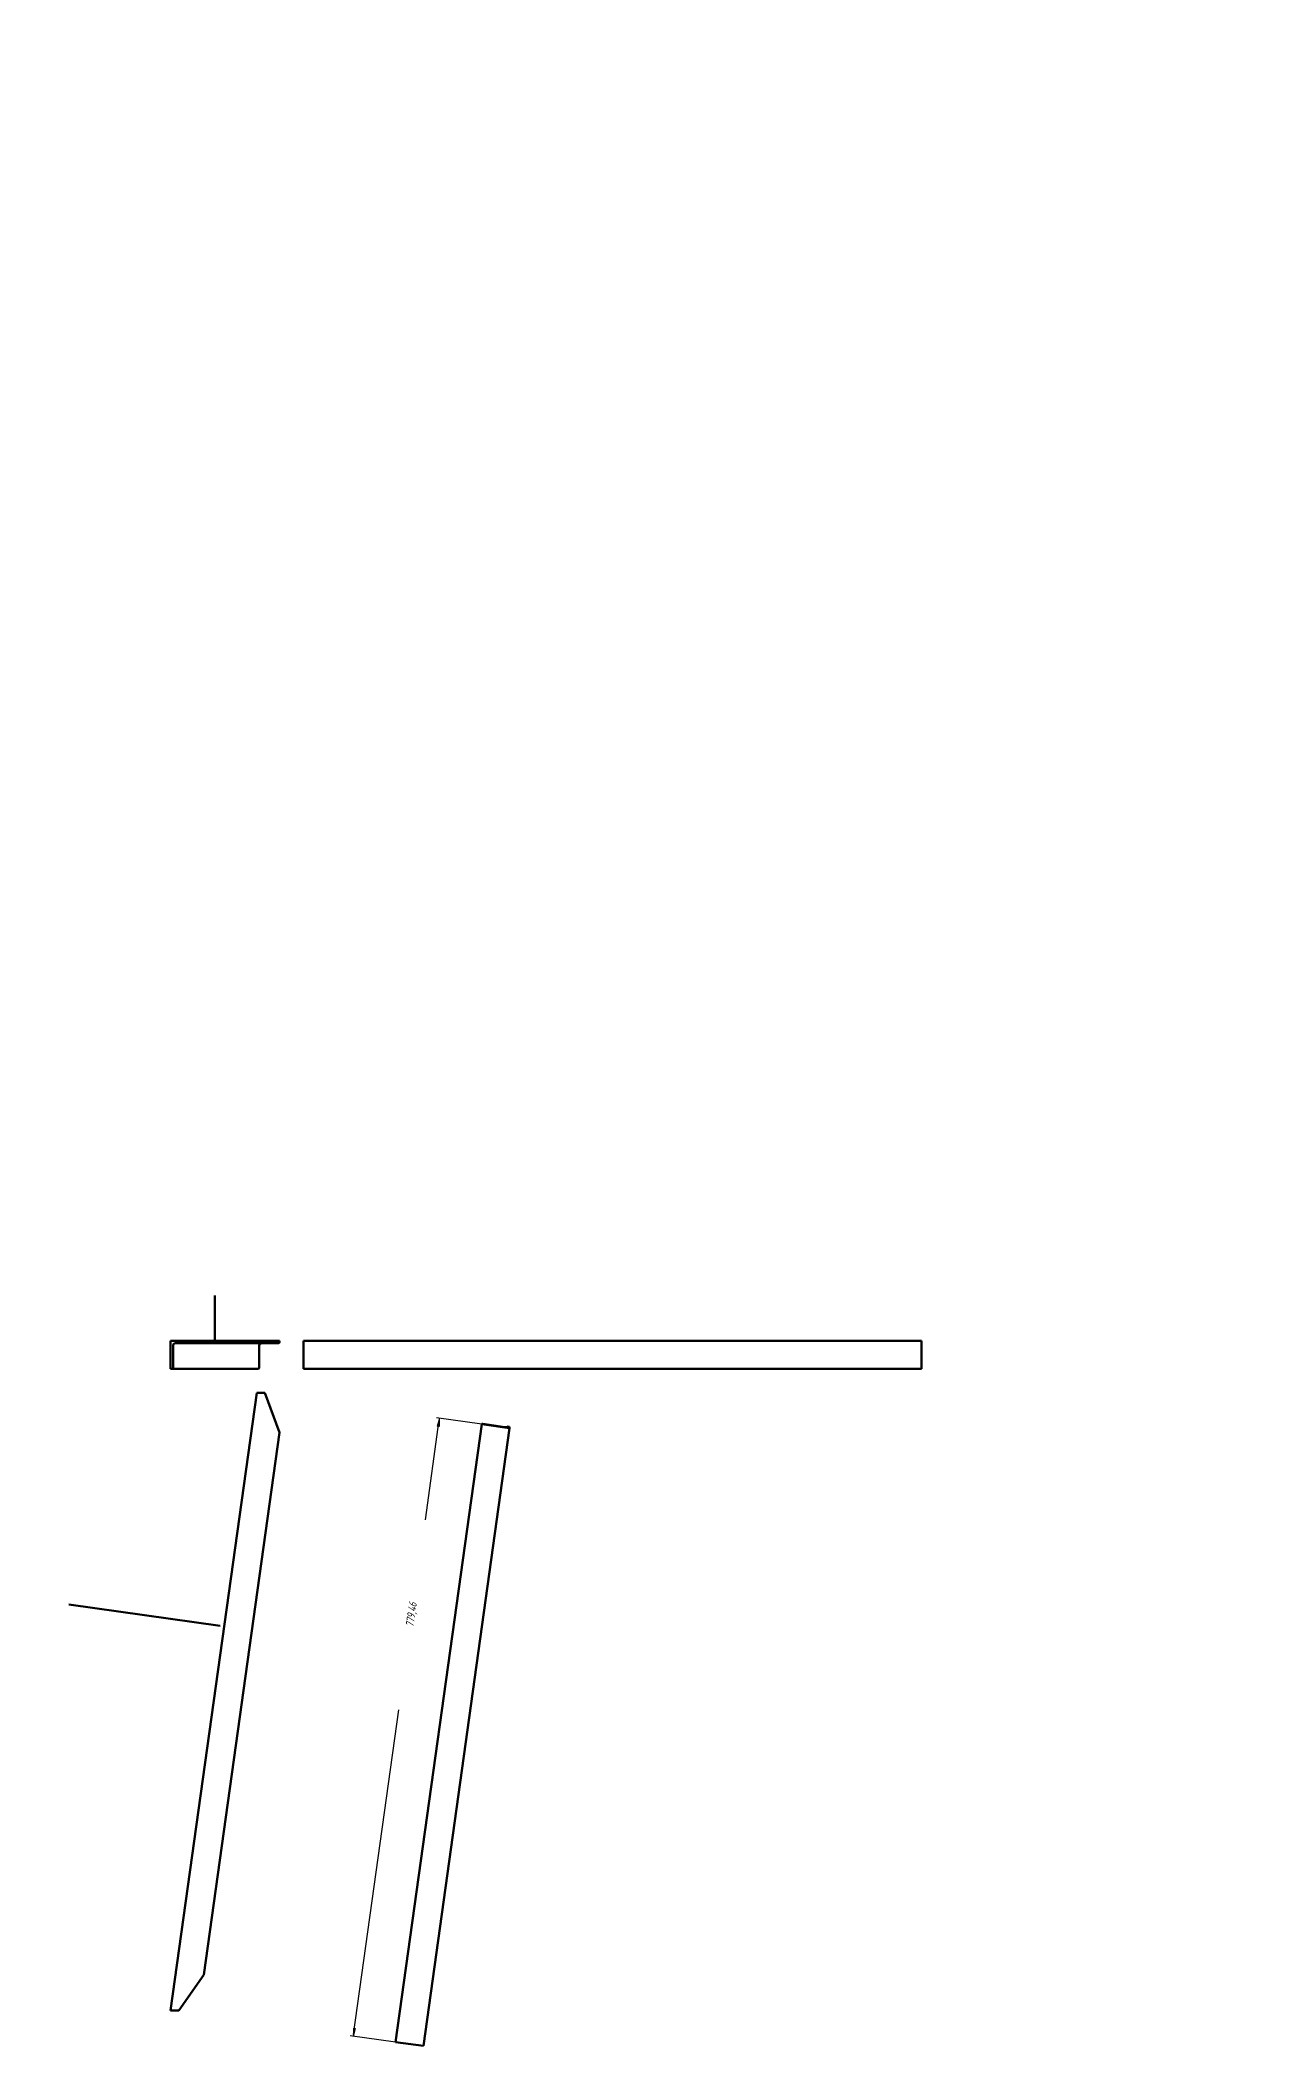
# Model space of a CAD drawing. Header units: millimetres. Extents: x -530 to 5503, y -3122 to 297.
# Drawn here: x 3225 to 3990, y -956 to 297 of the extents above; entities that cross this region are included whole.
import ezdxf

# ---------------------------------------------------------------- set-up
doc = ezdxf.new("R2010")
doc.units = ezdxf.units.MM
doc.linetypes.add('K5LT_BASIC', pattern=[0])
doc.linetypes.add('K5LT_THIN', pattern=[0])
doc.layers.add('Системный слой', color=7, linetype='Continuous')
doc.layers.add('Системный слой (1)', color=7, linetype='Continuous', true_color=0x909090)
doc.styles.add('KDIMTEXTSTYLE', font='GOST_AU.SHX', dxfattribs={"width": 0.96, "oblique": 15, "height": 5})
doc.dimstyles.new('KDIMSTYLE (0.50)', dxfattribs={"dimtxt": 5, "dimasz": 1, "dimexe": 2, "dimexo": 0, "dimgap": 1, "dimtad": 1, "dimlfac": 2, "dimtxsty": 'KDIMTEXTSTYLE', "dimsah": 1, "dimcen": 0, "dimdle": 1, "dimadec": 0, "dimazin": 0, "dimtfac": 0.667, "dimtmove": 0, "dimatfit": 3, "dimfxl": 1, "dimtvp": 1, "dimtolj": 1, "dimtzin": 0, "dimarcsym": 0})

# ---------------------------------------------------------------- blocks, each defined once
blk = doc.blocks.new('KDIMARROW_01')
at = {"layer": 'Системный слой'}
blk.add_hatch(color=0, dxfattribs=at).paths.add_polyline_path([(-5, -0.7), (0, 0), (-5, 0.7), (-4.5, 0)])
at = {"layer": 'Системный слой', "color": 0, "linetype": 'K5LT_THIN', "lineweight": 18}
for p, q in [((-4.5, 0), (-5, 0.7)), ((-5, 0.7), (0, 0)), ((0, 0), (-5, -0.7)), ((-5, -0.7), (-4.5, 0))]:
    blk.add_line(p, q, dxfattribs=at)
at = {"layer": 'Системный слой (1)', "color": 0, "linetype": 'K5LT_THIN', "lineweight": 18}
blk.add_line((0, 0), (-1, 0), dxfattribs=at)

msp = doc.modelspace()

# ---------------------------------------------------------------- linework, layer by layer
at = {"layer": 'Системный слой (1)', "color": 5, "linetype": 'K5LT_BASIC', "lineweight": 60, "true_color": 0x0000ff}
for p, q in [((3334.0382, -487.2919), (3334.0382, -515.5501)), ((3311.4341, -515.5501), (3306.3858, -515.5501)), ((3306.3858, -515.5501), (3306.3858, -533.0501)), ((3307.9003, -532.3001), (3307.9003, -518.5501)), ((3309.4148, -517.0501), (3311.4341, -517.0501)), ((3311.4341, -515.5501), (3311.4341, -517.0501)), ((3327.1603, -515.5501), (3311.4341, -515.5501)), ((3311.4341, -517.0501), (3326.2167, -517.0501)), ((3373.8446, -517.0501), (3326.2167, -517.0501)), ((3374.3948, -515.5501), (3327.1603, -515.5501)), ((3327.1603, -516.3001), (3327.1603, -515.5501)), ((3361.6907, -532.3001), (3361.6907, -518.5501)), ((3374.3948, -516.3001), (3374.3948, -515.5501)), ((3389.3948, -515.5501), (3775.3948, -515.5501)), ((3389.3948, -515.5501), (3389.3948, -533.0501)), ((3775.3948, -515.5501), (3775.3948, -533.0501)), ((3306.3858, -533.0501), (3307.143, -533.0501)), ((3360.9334, -533.0501), (3307.143, -533.0501)), ((3389.3948, -533.0501), (3775.3948, -533.0501)), ((3360.1762, -548.0501), (3306.3858, -934.0501)), ((3365.2245, -548.0501), (3360.1762, -548.0501)), ((3365.2245, -548.0501), (3374.3948, -572.8108)), ((3374.3948, -572.8108), (3327.1603, -911.7654)), ((3500.7302, -567.6368), (3446.9398, -953.6368)), ((3518.0627, -570.0521), (3464.2723, -956.0521)), ((3500.7302, -567.6368), (3500.7447, -567.5333)), ((3518.0627, -570.0521), (3500.7302, -567.6368)), ((3501.5019, -567.5333), (3515.1203, -569.431)), ((3516.6348, -569.431), (3516.6733, -569.155)), ((3516.6733, -569.155), (3518.1589, -569.362)), ((3518.1589, -569.362), (3518.0627, -570.0521)), ((3337.3964, -693.5785), (3242.8103, -680.3976)), ((3327.1603, -911.7654), (3311.4341, -934.0501)), ((3311.4341, -934.0501), (3306.3858, -934.0501)), ((3464.2723, -956.0521), (3446.9398, -953.6368))]:
    msp.add_line(p, q, dxfattribs=at)
for centre, major_axis, ratio, start_param, end_param in [((3309.4148, -518.5501), (-1.5145, 0), 0.990429482, 4.71238898, 6.283185307), ((3326.2167, -516.3001), (-0.9436, 0), 0.794850332, 1.570796327, 3.141592654), ((3363.2052, -518.5501), (-1.5145, 0), 0.990429482, 4.71238898, 6.283185307), ((3373.8446, -516.3001), (0, 0.75), 0.733623566, 3.141592654, 4.71238898), ((3307.143, -532.3001), (-0.7572, 0), 0.990429482, 1.570796327, 3.141592654), ((3360.9334, -532.3001), (-0.7572, 0), 0.990429482, 1.570796327, 3.141592654), ((3501.4875, -567.6368), (0.7428, -0.1035), 0.1393534, 1.570796327, 3.141592654), ((3515.1492, -569.224), (1.4856, -0.207), 0.1393534, 4.71238898, 6.283185307)]:
    msp.add_ellipse(centre, major_axis=major_axis, ratio=ratio, start_param=start_param, end_param=end_param, dxfattribs=at)

# ---------------------------------------------------------------- dimensions: what is measured, and where the dimension line sits
at = {"layer": 'Системный слой (1)', "color": 7}
msp.add_linear_dim(base=(3474.3692, -563.9633), p1=(3446.9398, -953.6368), p2=(3500.7302, -567.6368), angle=82.0667281, location=(3457.2547, -686.7765), dimstyle='KDIMSTYLE (0.50)', override={"dimexo": 0, "dimpost": '\\H5.0;\\W0.965;\\Q15;<>', "dimblk1": 'KDIMARROW_01', "dimblk2": 'KDIMARROW_01', "dimse1": 0, "dimse2": 0, "dimclrt": 7, "dimtolj": 1}, dxfattribs=at).render()

doc.saveas('drawing.dxf')
